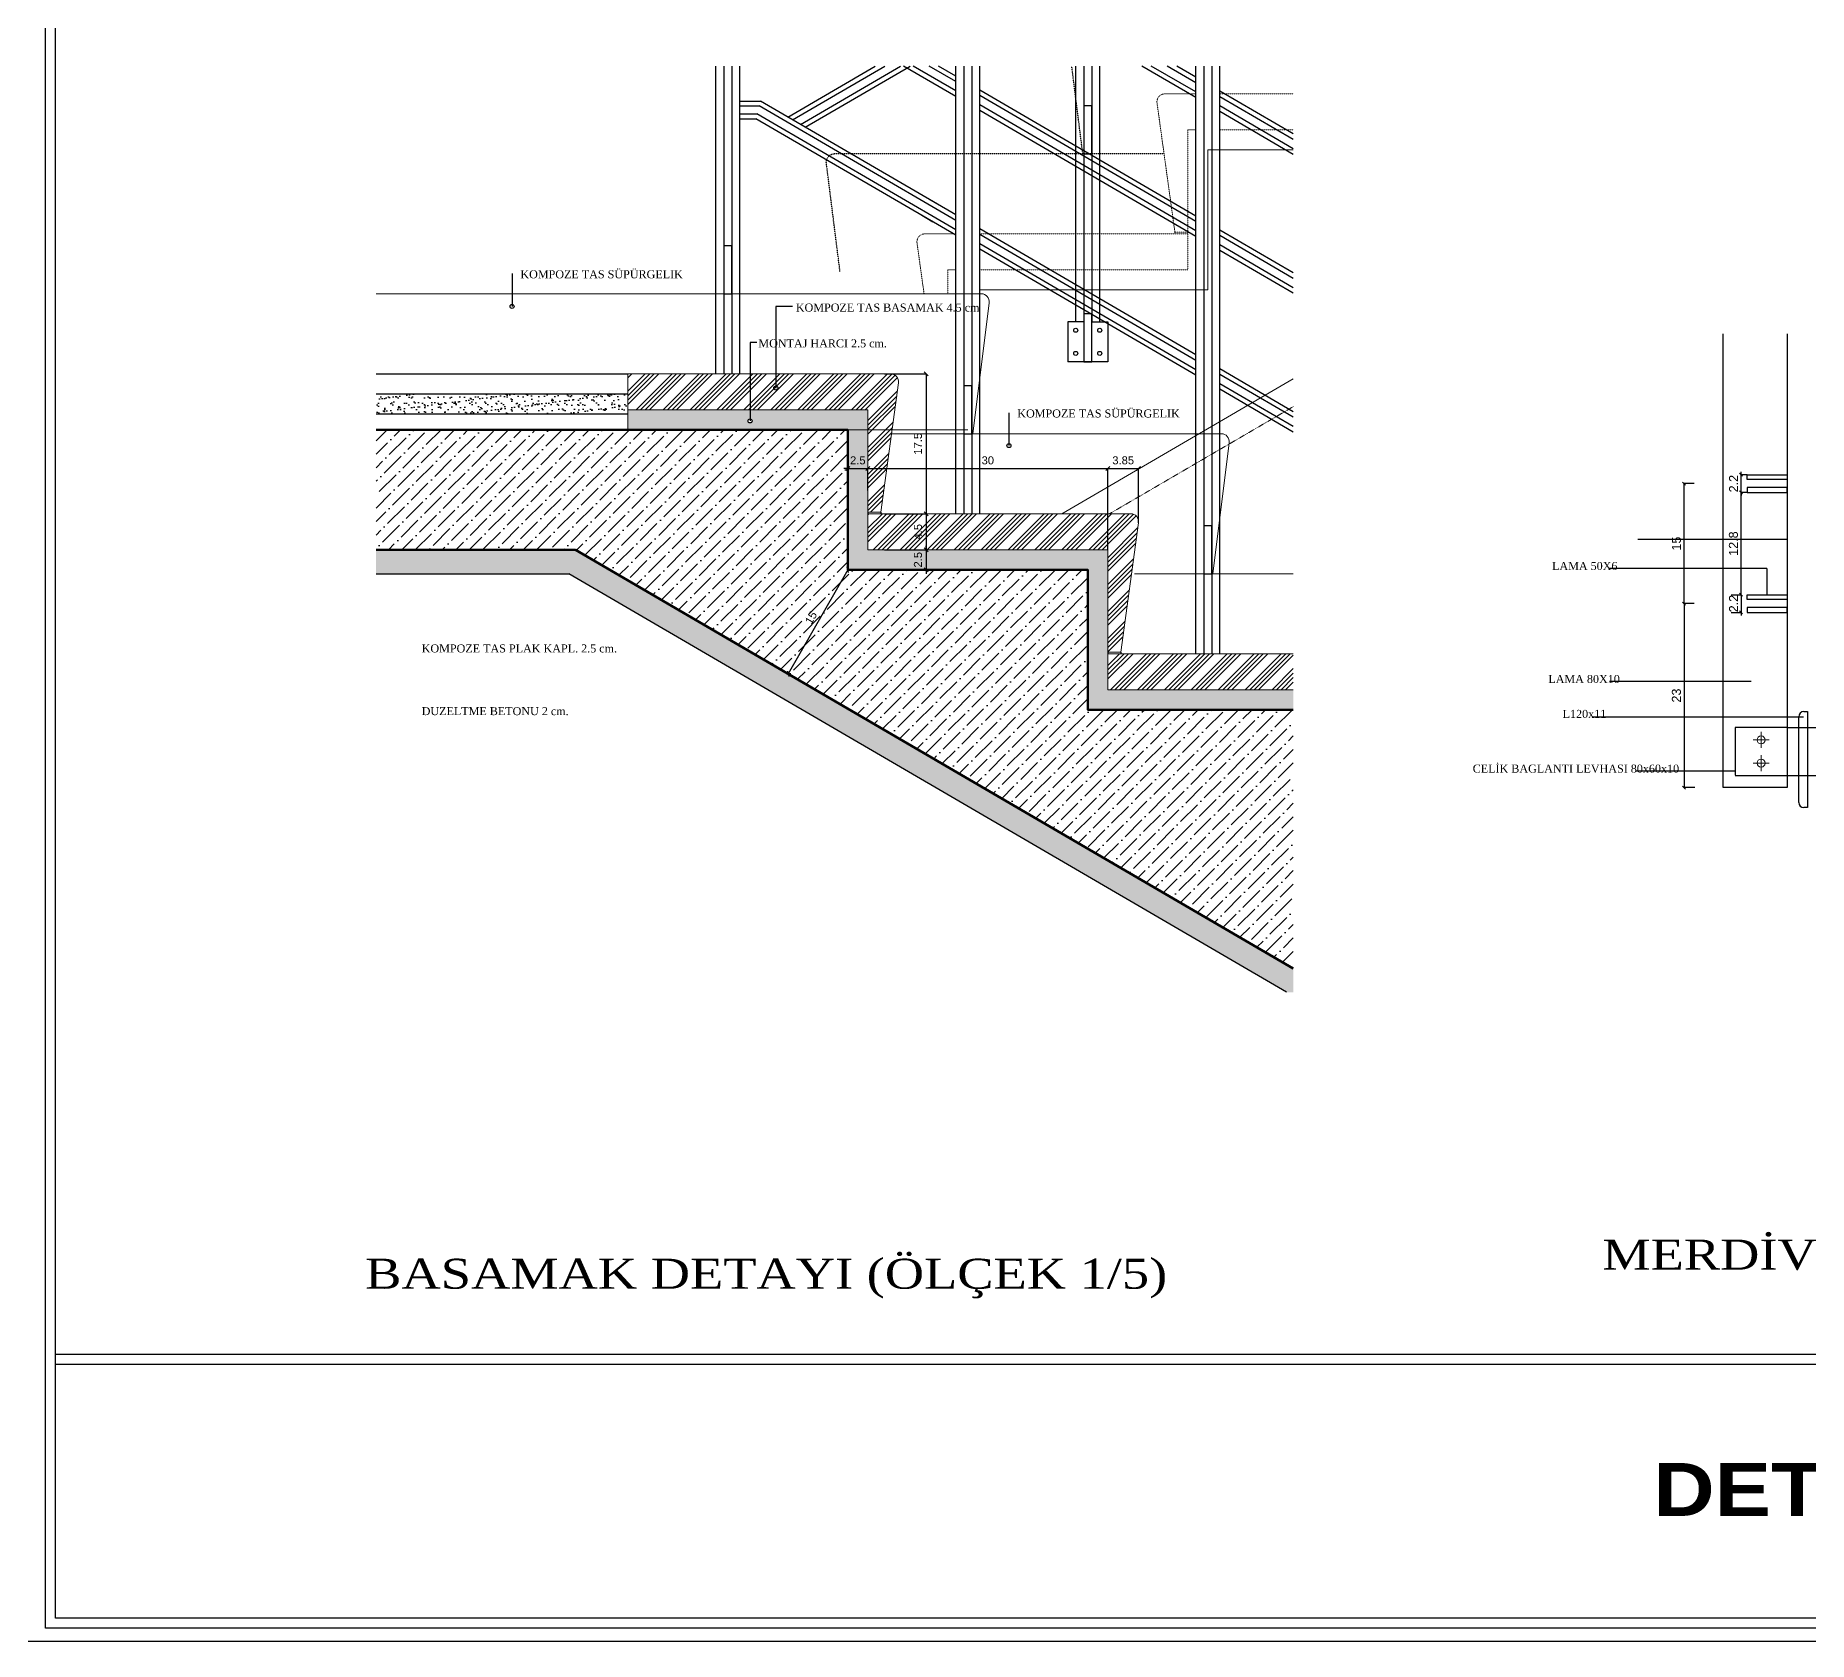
# Model space of a CAD drawing. Extents: x 386248 to 427517, y 4539405 to 4542296.
# Drawn here: x 414237 to 415123, y 4539405 to 4540209 of the extents above; entities that cross this region are included whole.
import ezdxf
from ezdxf.enums import TextEntityAlignment as Align

# ---------------------------------------------------------------- set-up
doc = ezdxf.new("R2010")
doc.units = 0
doc.linetypes.add('HIDDEN2', pattern=[0.1875, 0.125, -0.0625])
doc.linetypes.add('NOKTA', pattern=[0.08, 0, -0.08])
for name, color, linetype, lineweight in [('dim5', 153, 'Continuous', 18), ('duvaar', 133, 'Continuous', 50), ('METAL', 251, 'Continuous', 25), ('olculer', 21, 'Continuous', 20), ('tefrij', 183, 'Continuous', 15), ('YAZI', 7, 'Continuous', 25), ('YAZILAR', 1, 'Continuous', 30)]:
    doc.layers.add(name, color=color, linetype=linetype, lineweight=lineweight)
doc.layers.add('Tarama', color=7, linetype='Continuous')
doc.layers.add('YAZI2', color=5, linetype='Continuous')
doc.styles.add('BASLIK', font='')
doc.styles.add('PıNaR', font='')
doc.styles.add('RomanSTA', font='')
doc.styles.get("Standard").update_dxf_attribs({"font": 'arial.ttf'})
doc.styles.add('STYLE5', font='', dxfattribs={"width": 0.75, "height": 1.25})
doc.styles.get('BASLIK').set_extended_font_data('Times New Roman Tur')
doc.styles.get('PıNaR').set_extended_font_data('Times New Roman Tur')
doc.styles.get('RomanSTA').set_extended_font_data('Arial')
doc.styles.get('STYLE5').set_extended_font_data('Comic Sans MS')
doc.dimstyles.new('1-5', dxfattribs={"dimscale": 125, "dimtxt": 0.08, "dimasz": 0.0125, "dimexe": 0.01125, "dimexo": 0, "dimgap": 0.005, "dimtad": 1, "dimlfac": 10, "dimzin": 12, "dimdsep": 46, "dimtxsty": 'STYLE5', "dimblk": 'OBLIQUE', "dimcen": 0.025, "dimdle": 0.01125, "dimclrt": 256, "dimadec": 0, "dimazin": 0, "dimtfac": 1, "dimtix": 1, "dimtmove": 2, "dimatfit": 3, "dimldrblk": 'NONE', "dimfxl": 0.01125, "dimtolj": 1, "dimtzin": 1, "dimarcsym": 0})
pattern_1 = [(37.5, (499636.7333, 4593020.852), (-0.16000313, 4.89413237), [0, -3.8608, 0, -4.318, 0, -4.1275]), (7.5, (499636.7333, 4593020.852), (4.49523283, 7.168251), [0, -2.0828, 0, -3.4798, 0, -1.3335]), (327.5, (499633.609, 4593020.852), (7.9099237, 0.01437185), [0, -1.27, 0, -4.572, 0, -5.969]), (317.5, (499633.609, 4593020.852), (7.63556452, 2.22929323), [0, -0.635, 0, -2.9972, 0, -3.429])]
pattern_2 = [(45, (499636.733, 4593020.852), (-6.7351921, 6.7351921), []), (45, (499638.978, 4593020.852), (-6.7351921, 6.7351921), []), (45, (499641.223, 4593020.852), (-6.7351921, 6.7351921), []), (45, (499643.469, 4593020.852), (-6.7351921, 6.7351921), [])]

# ---------------------------------------------------------------- blocks, each defined once
blk = doc.blocks.new('_Oblique')
at = {"color": 0, "linetype": 'ByBlock', "lineweight": -2}
blk.add_line((-0.5, -0.5), (0.5, 0.5), dxfattribs=at)
blk = doc.blocks.new('*D3903')
at = {"layer": 'Defpoints', "color": 0}
for p in [(414773.09, 4539991.94), (414653.09, 4539980.85), (414773.09, 4539951.31)]:
    blk.add_point(p, dxfattribs=at)
at = {"layer": 'olculer', "color": 0, "lineweight": -2}
for p, q in [((414653.09, 4539980.85), (414653.09, 4539992.17)), ((414653.09, 4539991.94), (414773.09, 4539991.94)), ((414773.09, 4539951.31), (414773.09, 4539992.17))]:
    blk.add_line(p, q, dxfattribs=at)
at = {"layer": 'olculer', "color": 0, "linetype": 'ByBlock', "lineweight": -2, "xscale": 2, "yscale": 2, "zscale": 2, "rotation": 180}
blk.add_blockref('_Oblique', (414653.09, 4539991.94), dxfattribs=at)
at = {"layer": 'olculer', "color": 0, "linetype": 'ByBlock', "lineweight": -2, "xscale": 2, "yscale": 2, "zscale": 2}
blk.add_blockref('_Oblique', (414773.09, 4539991.94), dxfattribs=at)
at = {"layer": 'olculer', "insert": (414713.09, 4539995.99), "char_height": 4, "attachment_point": 5}
blk.add_mtext('\\A1;30', dxfattribs=at)
blk = doc.blocks.new('_None')
blk = doc.blocks.new('*D3904')
at = {"layer": 'Defpoints', "color": 0}
for p in [(414788.48, 4539991.94), (414788.48, 4539964.77), (414773.09, 4539951.31)]:
    blk.add_point(p, dxfattribs=at)
at = {"layer": 'olculer', "color": 0, "lineweight": -2}
for p, q in [((414773.09, 4539951.31), (414773.09, 4539992.17)), ((414773.09, 4539991.94), (414788.48, 4539991.94)), ((414788.48, 4539964.77), (414788.48, 4539992.17))]:
    blk.add_line(p, q, dxfattribs=at)
at = {"layer": 'olculer', "color": 0, "linetype": 'ByBlock', "lineweight": -2, "xscale": 2, "yscale": 2, "zscale": 2, "rotation": 180}
blk.add_blockref('_Oblique', (414773.09, 4539991.94), dxfattribs=at)
at = {"layer": 'olculer', "color": 0, "linetype": 'ByBlock', "lineweight": -2, "xscale": 2, "yscale": 2, "zscale": 2}
blk.add_blockref('_Oblique', (414788.48, 4539991.94), dxfattribs=at)
at = {"layer": 'olculer', "insert": (414780.78, 4539995.99), "char_height": 4, "attachment_point": 5}
blk.add_mtext('\\A1;3.85', dxfattribs=at)
blk = doc.blocks.new('*D3908')
at = {"layer": 'Defpoints', "color": 0}
for p in [(414661.44, 4540039.31), (414661.44, 4539969.31), (414682.21, 4539969.31)]:
    blk.add_point(p, dxfattribs=at)
at = {"layer": 'olculer', "color": 0, "lineweight": -2}
for p, q in [((414661.44, 4540039.31), (414682.43, 4540039.31)), ((414682.21, 4540039.31), (414682.21, 4539969.31)), ((414661.44, 4539969.31), (414682.43, 4539969.31))]:
    blk.add_line(p, q, dxfattribs=at)
at = {"layer": 'olculer', "color": 0, "linetype": 'ByBlock', "lineweight": -2, "xscale": 2, "yscale": 2, "zscale": 2}
for p, rotation in [((414682.21, 4540039.31), 89.99999999885655), ((414682.21, 4539969.31), 269.9999999988565)]:
    blk.add_blockref('_Oblique', p, dxfattribs=dict(at, rotation=rotation))
at = {"layer": 'olculer', "insert": (414678.17, 4540004.31), "char_height": 4, "attachment_point": 5, "rotation": 90}
blk.add_mtext('\\A1;17.5', dxfattribs=at)
blk = doc.blocks.new('*D3909')
at = {"layer": 'Defpoints', "color": 0}
for p in [(415066.25, 4539924.37), (415061.21, 4539832.37), (415066.68, 4539832.37)]:
    blk.add_point(p, dxfattribs=at)
at = {"layer": 'olculer', "color": 0, "lineweight": -2}
for p, q in [((415066.25, 4539924.37), (415061.04, 4539924.37)), ((415061.21, 4539924.37), (415061.21, 4539832.37)), ((415066.68, 4539832.37), (415061.04, 4539832.37))]:
    blk.add_line(p, q, dxfattribs=at)
at = {"layer": 'olculer', "color": 0, "linetype": 'ByBlock', "lineweight": -2, "xscale": 1.5, "yscale": 1.5, "zscale": 1.5}
for p, rotation in [((415061.21, 4539924.37), 89.99999999887623), ((415061.21, 4539832.37), 269.9999999988762)]:
    blk.add_blockref('_Oblique', p, dxfattribs=dict(at, rotation=rotation))
at = {"layer": 'olculer', "insert": (415057.41, 4539878.37), "char_height": 4.5, "attachment_point": 5, "rotation": 90}
blk.add_mtext('\\A1;23', dxfattribs=at)
blk = doc.blocks.new('*D3910')
at = {"layer": 'Defpoints', "color": 0}
for p in [(415089.72, 4539988.77), (415092.76, 4539988.77), (415092.76, 4539979.97)]:
    blk.add_point(p, dxfattribs=at)
at = {"layer": 'olculer', "color": 0, "lineweight": -2}
for p, q in [((415089.72, 4539988.77), (415089.72, 4539990.27)), ((415092.76, 4539988.77), (415089.55, 4539988.77)), ((415089.72, 4539979.97), (415089.72, 4539988.77)), ((415092.76, 4539979.97), (415089.55, 4539979.97)), ((415089.72, 4539979.97), (415089.72, 4539978.47))]:
    blk.add_line(p, q, dxfattribs=at)
at = {"layer": 'olculer', "color": 0, "linetype": 'ByBlock', "lineweight": -2, "xscale": 1.5, "yscale": 1.5, "zscale": 1.5}
for p, rotation in [((415089.72, 4539988.77), 269.999999998863), ((415089.72, 4539979.97), 89.99999999886306)]:
    blk.add_blockref('_Oblique', p, dxfattribs=dict(at, rotation=rotation))
at = {"layer": 'olculer', "insert": (415085.96, 4539984.37), "char_height": 4.5, "attachment_point": 5, "rotation": 90}
blk.add_mtext('\\A1;2.2', dxfattribs=at)
blk = doc.blocks.new('*D3911')
at = {"layer": 'Defpoints', "color": 0}
for p in [(415084.75, 4539928.77), (415084.75, 4539919.97), (415089.72, 4539919.97)]:
    blk.add_point(p, dxfattribs=at)
at = {"layer": 'olculer', "color": 0, "lineweight": -2}
for p, q in [((415084.75, 4539928.77), (415089.89, 4539928.77)), ((415089.72, 4539928.77), (415089.72, 4539930.27)), ((415089.72, 4539928.77), (415089.72, 4539919.97)), ((415084.75, 4539919.97), (415089.89, 4539919.97)), ((415089.72, 4539919.97), (415089.72, 4539918.47))]:
    blk.add_line(p, q, dxfattribs=at)
at = {"layer": 'olculer', "color": 0, "linetype": 'ByBlock', "lineweight": -2, "xscale": 1.5, "yscale": 1.5, "zscale": 1.5}
for p, rotation in [((415089.72, 4539928.77), 269.999999998863), ((415089.72, 4539919.97), 89.99999999886306)]:
    blk.add_blockref('_Oblique', p, dxfattribs=dict(at, rotation=rotation))
at = {"layer": 'olculer', "insert": (415085.96, 4539924.37), "char_height": 4.5, "attachment_point": 5, "rotation": 90}
blk.add_mtext('\\A1;2.2', dxfattribs=at)
blk = doc.blocks.new('*D3912')
at = {"layer": 'Defpoints', "color": 0}
for p in [(415089.72, 4539979.97), (415092.76, 4539979.97), (415084.75, 4539928.77)]:
    blk.add_point(p, dxfattribs=at)
at = {"layer": 'olculer', "color": 0, "lineweight": -2}
for p, q in [((415092.76, 4539979.97), (415089.55, 4539979.97)), ((415089.72, 4539928.77), (415089.72, 4539979.97)), ((415084.75, 4539928.77), (415089.89, 4539928.77))]:
    blk.add_line(p, q, dxfattribs=at)
at = {"layer": 'olculer', "color": 0, "linetype": 'ByBlock', "lineweight": -2, "xscale": 1.5, "yscale": 1.5, "zscale": 1.5}
for p, rotation in [((415089.72, 4539979.97), 89.99999999889266), ((415089.72, 4539928.77), 269.9999999988926)]:
    blk.add_blockref('_Oblique', p, dxfattribs=dict(at, rotation=rotation))
at = {"layer": 'olculer', "insert": (415085.92, 4539954.37), "char_height": 4.5, "attachment_point": 5, "rotation": 90}
blk.add_mtext('\\A1;12.8', dxfattribs=at)
blk = doc.blocks.new('*D3913')
at = {"layer": 'Defpoints', "color": 0}
for p in [(415061.21, 4539984.37), (415066.25, 4539984.37), (415066.25, 4539924.37)]:
    blk.add_point(p, dxfattribs=at)
at = {"layer": 'olculer', "color": 0, "lineweight": -2}
for p, q in [((415066.25, 4539984.37), (415061.04, 4539984.37)), ((415061.21, 4539924.37), (415061.21, 4539984.37)), ((415066.25, 4539924.37), (415061.04, 4539924.37))]:
    blk.add_line(p, q, dxfattribs=at)
at = {"layer": 'olculer', "color": 0, "linetype": 'ByBlock', "lineweight": -2, "xscale": 1.5, "yscale": 1.5, "zscale": 1.5}
for p, rotation in [((415061.21, 4539984.37), 89.99999999888831), ((415061.21, 4539924.37), 269.9999999988883)]:
    blk.add_blockref('_Oblique', p, dxfattribs=dict(at, rotation=rotation))
at = {"layer": 'olculer', "insert": (415057.41, 4539954.37), "char_height": 4.5, "attachment_point": 5, "rotation": 90}
blk.add_mtext('\\A1;15', dxfattribs=at)
blk = doc.blocks.new('*D3914')
at = {"layer": 'Defpoints', "color": 0}
for p in [(414643.09, 4539941.31), (414613.32, 4539889.21), (414613.32, 4539889.21)]:
    blk.add_point(p, dxfattribs=at)
at = {"layer": 'olculer', "color": 0, "lineweight": -2}
for p, q in [((414643.09, 4539941.31), (414613.32, 4539889.21)), ((414643.09, 4539941.31), (414643.29, 4539941.2)), ((414613.32, 4539889.21), (414613.52, 4539889.1))]:
    blk.add_line(p, q, dxfattribs=at)
at = {"layer": 'olculer', "color": 0, "linetype": 'ByBlock', "lineweight": -2, "xscale": 2, "yscale": 2, "zscale": 2}
for p, rotation in [((414643.09, 4539941.31), 60.25511870305088), ((414613.32, 4539889.21), 240.2551187030509)]:
    blk.add_blockref('_Oblique', p, dxfattribs=dict(at, rotation=rotation))
at = {"layer": 'olculer', "insert": (414624.7, 4539917.26), "char_height": 4, "attachment_point": 5, "rotation": 60.25512}
blk.add_mtext('\\A1;15', dxfattribs=at)
blk = doc.blocks.new('*D3915')
at = {"layer": 'Defpoints', "color": 0}
for p in [(414661.44, 4539951.31), (414661.44, 4539941.31), (414682.21, 4539941.31)]:
    blk.add_point(p, dxfattribs=at)
at = {"layer": 'olculer', "color": 0, "lineweight": -2}
for p, q in [((414661.44, 4539951.31), (414682.43, 4539951.31)), ((414682.21, 4539951.31), (414682.21, 4539953.31)), ((414682.21, 4539951.31), (414682.21, 4539941.31)), ((414661.44, 4539941.31), (414682.43, 4539941.31)), ((414682.21, 4539941.31), (414682.21, 4539939.31))]:
    blk.add_line(p, q, dxfattribs=at)
at = {"layer": 'olculer', "color": 0, "linetype": 'ByBlock', "lineweight": -2, "xscale": 2, "yscale": 2, "zscale": 2}
for p, rotation in [((414682.21, 4539951.31), 269.9999999989995), ((414682.21, 4539941.31), 89.99999999899948)]:
    blk.add_blockref('_Oblique', p, dxfattribs=dict(at, rotation=rotation))
at = {"layer": 'olculer', "insert": (414678.17, 4539946.31), "char_height": 4, "attachment_point": 5, "rotation": 90}
blk.add_mtext('\\A1;2.5', dxfattribs=at)
blk = doc.blocks.new('*D3916')
at = {"layer": 'Defpoints', "color": 0}
for p in [(414661.44, 4539969.31), (414661.44, 4539951.31), (414682.21, 4539951.31)]:
    blk.add_point(p, dxfattribs=at)
at = {"layer": 'olculer', "color": 0, "lineweight": -2}
for p, q in [((414661.44, 4539969.31), (414682.43, 4539969.31)), ((414682.21, 4539969.31), (414682.21, 4539951.31)), ((414661.44, 4539951.31), (414682.43, 4539951.31))]:
    blk.add_line(p, q, dxfattribs=at)
at = {"layer": 'olculer', "color": 0, "linetype": 'ByBlock', "lineweight": -2, "xscale": 2, "yscale": 2, "zscale": 2}
for p, rotation in [((414682.21, 4539969.31), 89.99999999888831), ((414682.21, 4539951.31), 269.9999999988883)]:
    blk.add_blockref('_Oblique', p, dxfattribs=dict(at, rotation=rotation))
at = {"layer": 'olculer', "insert": (414678.18, 4539960.31), "char_height": 4, "attachment_point": 5, "rotation": 90}
blk.add_mtext('\\A1;4.5', dxfattribs=at)
blk = doc.blocks.new('*D3917')
at = {"layer": 'Defpoints', "color": 0}
for p in [(414653.09, 4539991.94), (414643.09, 4539980.85), (414653.09, 4539980.85)]:
    blk.add_point(p, dxfattribs=at)
at = {"layer": 'olculer', "color": 0, "lineweight": -2}
for p, q in [((414643.09, 4539991.94), (414641.09, 4539991.94)), ((414643.09, 4539980.85), (414643.09, 4539992.17)), ((414643.09, 4539991.94), (414653.09, 4539991.94)), ((414653.09, 4539980.85), (414653.09, 4539992.17)), ((414653.09, 4539991.94), (414655.09, 4539991.94))]:
    blk.add_line(p, q, dxfattribs=at)
at = {"layer": 'olculer', "color": 0, "linetype": 'ByBlock', "lineweight": -2, "xscale": 2, "yscale": 2, "zscale": 2}
blk.add_blockref('_Oblique', (414643.09, 4539991.94), dxfattribs=at)
at = {"layer": 'olculer', "color": 0, "linetype": 'ByBlock', "lineweight": -2, "xscale": 2, "yscale": 2, "zscale": 2, "rotation": 180}
blk.add_blockref('_Oblique', (414653.09, 4539991.94), dxfattribs=at)
at = {"layer": 'olculer', "insert": (414648.09, 4539995.98), "char_height": 4, "attachment_point": 5}
blk.add_mtext('\\A1;2.5', dxfattribs=at)

msp = doc.modelspace()

# ---------------------------------------------------------------- hatches: boundary and pattern name
at = {"layer": 'Tarama'}
h = msp.add_hatch(dxfattribs=at)
h.set_pattern_fill('ANSI34', color=256, scale=0.5, style=0)
h.set_pattern_definition(pattern_2)
edge = h.paths.add_edge_path()
edge.add_line((414653.091, 4539969.307), (414653.091, 4539951.307))
edge.add_line((414653.091, 4539951.307), (414773.091, 4539951.307))
edge.add_line((414773.091, 4539951.307), (414773.091, 4539900.107))
edge.add_line((414773.091, 4539900.107), (414779.549, 4539900.107))
edge.add_line((414779.549, 4539900.107), (414788.478, 4539964.771))
edge.add_ellipse((414784.514, 4539965.307), major_axis=(2.828, 2.828), ratio=1, start_angle=307.303948, end_angle=405)
edge.add_line((414784.514, 4539969.307), (414653.091, 4539969.307))
h.paths.add_polyline_path([(414865.805, 4539881.307), (414865.805, 4539899.307), (414773.091, 4539899.307), (414773.091, 4539881.307)])
h.paths.add_polyline_path([(414531.639, 4540042.887), (414572.04, 4540042.887), (414572.04, 4540085.776), (414531.639, 4540085.776)], flags=9)
h = msp.add_hatch(dxfattribs=at)
h.set_pattern_fill('ANSI34', color=256, scale=0.5, style=0)
h.set_pattern_definition(pattern_2)
edge = h.paths.add_edge_path()
edge.add_line((414653.091, 4540011.307), (414665.238, 4540011.307))
edge.add_line((414665.238, 4540011.307), (414668.478, 4540034.771))
edge.add_ellipse((414664.514, 4540035.307), major_axis=(2.828, 2.828), ratio=1, start_angle=307.303948, end_angle=405)
edge.add_line((414664.514, 4540039.307), (414533.091, 4540039.307))
edge.add_line((414533.091, 4540039.307), (414533.091, 4540021.307))
edge.add_line((414533.091, 4540021.307), (414653.091, 4540021.307))
edge.add_line((414653.091, 4540021.307), (414653.091, 4540011.307))
h = msp.add_hatch(dxfattribs=at)
h.set_pattern_fill('AR-SAND', color=60, scale=0.1, style=0)
h.set_pattern_definition(pattern_1)
h.paths.add_polyline_path([(414425.534, 4540029.307), (414425.534, 4540019.307), (414533.091, 4540019.307), (414533.091, 4540021.307), (414533.091, 4540029.307)])
h.paths.add_polyline_path([(414425.534, 4540019.307), (414425.534, 4540029.307), (414407.272, 4540029.307), (414407.272, 4540019.307)])
h = msp.add_hatch(dxfattribs=at)
h.set_pattern_fill('AR-SAND', color=60, scale=0.1, style=0)
h.set_pattern_definition(pattern_1)
h.paths.add_polyline_path([(414763.091, 4539941.307), (414763.091, 4539871.307), (414865.805, 4539871.307), (414865.805, 4539881.307), (414773.091, 4539881.307), (414773.091, 4539951.307), (414653.091, 4539951.307), (414653.091, 4540011.307), (414643.091, 4540011.307), (414643.091, 4539941.307)])
edge = h.paths.add_edge_path()
edge.add_line((414594.206, 4540021.307), (414594.206, 4540016.715))
edge.add_ellipse((414594.206, 4540015.715), major_axis=(0.707, 0.707), ratio=1, start_angle=315, end_angle=405, ccw=False)
edge.add_ellipse((414594.206, 4540015.715), major_axis=(0.707, 0.707), ratio=1, start_angle=405, end_angle=675, ccw=False)
edge.add_line((414594.206, 4540016.715), (414594.206, 4540021.307))
edge.add_line((414594.206, 4540021.307), (414533.091, 4540021.307))
edge.add_line((414533.091, 4540021.307), (414533.091, 4540011.307))
edge.add_line((414533.091, 4540011.307), (414643.091, 4540011.307))
edge.add_line((414643.091, 4540011.307), (414653.091, 4540011.307))
edge.add_line((414653.091, 4540011.307), (414653.091, 4540021.307))
edge.add_line((414653.091, 4540021.307), (414594.206, 4540021.307))
h = msp.add_hatch(dxfattribs=at)
h.set_pattern_fill('ANSI36', color=256, scale=1.5, style=0)
h.set_pattern_definition([(45, (499636.7333, 4593020.852), (2.52569703, 9.26088912), [11.90625, -2.38125, 0, -2.38125])])
h.paths.add_polyline_path([(414407.272, 4540011.307), (414407.272, 4539951.307), (414506.87, 4539951.307), (414865.805, 4539741.928), (414865.805, 4539871.307), (414763.091, 4539871.307), (414763.091, 4539941.307), (414643.091, 4539941.307), (414643.091, 4540011.307), (414583.091, 4540011.307)])
h = msp.add_hatch(dxfattribs=at)
h.set_pattern_fill('ANSI34', color=256, scale=0.5, style=0)
h.set_pattern_definition(pattern_2)
h.paths.add_polyline_path([(414665.238, 4540011.307), (414653.091, 4540011.307), (414653.091, 4539970.107), (414659.549, 4539970.107)])
h = msp.add_hatch(dxfattribs=at)
h.set_pattern_fill('AR-SAND', color=256, scale=0.1, style=0)
h.set_pattern_definition(pattern_1)
h.paths.add_polyline_path([(414862.482, 4539729.974), (414865.805, 4539729.974), (414865.805, 4539741.928), (414506.87, 4539951.307), (414407.272, 4539951.307), (414407.272, 4539939.307), (414503.626, 4539939.307)])

# ---------------------------------------------------------------- linework, layer by layer
for p, q in [((414407.272, 4540039.307, 50), (414533.091, 4540039.307, 50)), ((414407.272, 4540029.307, 50), (414533.091, 4540029.307, 50)), ((414407.272, 4540019.307, 50), (414533.091, 4540019.307, 50)), ((415102.535, 4539941.965, -2253.829), (415023.976, 4539941.965, -2253.829)), ((415102.535, 4539941.965, -2253.829), (415102.535, 4539928.768, -2253.829)), ((415094.714, 4539885.435, -2253.829), (415023.976, 4539885.435, -2253.829)), ((415120.943, 4539867.62, -2253.829), (415015.425, 4539867.62, -2253.829)), ((415118.556, 4539824.968, -25352.261), (415118.556, 4539867.768, -2253.829)), ((415121.156, 4539870.368, -2253.829), (415122.956, 4539870.368, -2253.829)), ((415122.956, 4539870.368, -2253.829), (415122.956, 4539822.368, -25352.261)), ((415086.756, 4539840.612, -2253.829), (415037.266, 4539840.612, -2253.829)), ((415122.956, 4539822.368, -25352.261), (415121.156, 4539822.368, -25352.261))]:
    msp.add_line(p, q)
for centre, start, end in [((415121.156, 4539867.768, -2253.829), 90, 180), ((415121.156, 4539824.968, -25352.261), 180, 270)]:
    msp.add_arc(centre, 2.6, start, end)
at = {"layer": 'dim5'}
for p, q in [((414865.805, 4540036.761, 50), (414750.169, 4539969.307, 50)), ((414583.091, 4540011.307, 50), (414703.091, 4540011.307, 50))]:
    msp.add_line(p, q, dxfattribs=at)
at = {"layer": 'dim5', "elevation": 50}
msp.add_lwpolyline([(414865.805, 4540151.307), (414823.091, 4540151.307), (414823.091, 4540081.307), (414709.05, 4540081.307)], dxfattribs=at)
at = {"layer": 'duvaar'}
for p in [(414407.272, 4539951.307, 50), (414865.805, 4539741.928, 50)]:
    msp.add_line(p, (414506.87, 4539951.307, 50), dxfattribs=at)
at = {"layer": 'duvaar', "elevation": 50}
msp.add_lwpolyline([(414865.805, 4539871.307), (414763.091, 4539871.307), (414763.091, 4539941.307), (414643.091, 4539941.307), (414643.091, 4540011.307), (414407.272, 4540011.307)], dxfattribs=at)
at = {"layer": 'METAL'}
for p, q in [((414613.091, 4540167.731, 50), (414656.801, 4540193.228, 50)), ((414615.473, 4540166.342, 50), (414661.564, 4540193.228, 50)), ((414619.442, 4540164.027, 50), (414669.502, 4540193.228, 50)), ((414621.824, 4540162.637, 50), (414674.265, 4540193.228, 50)), ((414753.05, 4540065.307, 97904.582), (414753.05, 4540045.307, -87231.134)), ((414761.05, 4540065.307, -7533.648), (414753.05, 4540065.307, -51769.389)), ((414765.05, 4540065.307, -7533.648), (414773.05, 4540065.307, -51769.389)), ((414773.05, 4540065.307, 97904.582), (414773.05, 4540045.307, -87231.134)), ((414773.05, 4540045.307, 51447.34), (414753.05, 4540045.307, -51769.389)), ((415112.756, 4539862.368, -2253.829), (415135.426, 4539862.368, -2253.829)), ((415112.756, 4539838.368, -2253.829), (415135.426, 4539838.368, -2253.829))]:
    msp.add_line(p, q, dxfattribs=at)
at = {"layer": 'METAL', "color": 9, "elevation": 46678.222}
for points in [[(414577.05, 4540039.307), (414577.05, 4540193.228)], [(414581.05, 4540193.228), (414581.05, 4540039.307)], [(414585.05, 4540193.228), (414585.05, 4540039.307)], [(414589.05, 4540039.307), (414589.05, 4540193.228)], [(414697.05, 4539969.307), (414697.05, 4540193.228)], [(414701.05, 4540193.228), (414701.05, 4539969.307)], [(414705.05, 4540193.228), (414705.05, 4539969.307)], [(414709.05, 4539969.307), (414709.05, 4540193.228)], [(414817.05, 4539899.307), (414817.05, 4540193.228)], [(414821.05, 4540193.228), (414821.05, 4539899.307)], [(414825.05, 4540193.228), (414825.05, 4539899.307)], [(414829.05, 4539899.307), (414829.05, 4540193.228)]]:
    msp.add_lwpolyline(points, dxfattribs=at)
at = {"layer": 'METAL'}
for points, elevation in [([(414757.05, 4540065.307), (414757.05, 4540193.228)], 46678.243), ([(414761.05, 4540193.228), (414761.05, 4540065.307)], 46678.243), ([(414765.05, 4540193.228), (414765.05, 4540065.307)], 46678.243), ([(414769.05, 4540065.307), (414769.05, 4540193.228)], 46678.243), ([(415112.756, 4540059.293), (415112.756, 4539832.368), (415080.756, 4539832.368), (415080.756, 4540059.293)], -2253.829)]:
    msp.add_lwpolyline(points, dxfattribs=dict(at, elevation=elevation))
for points, elevation in [([(414765.05, 4540173.307), (414761.05, 4540173.307), (414761.05, 4540149.307), (414765.05, 4540149.307)], 46678.243), ([(414585.05, 4540103.307), (414581.05, 4540103.307), (414581.05, 4540079.307), (414585.05, 4540079.307)], 46678.222), ([(414765.05, 4540069.307), (414761.05, 4540069.307), (414761.05, 4540045.307), (414765.05, 4540045.307)], -161.024), ([(414705.05, 4540033.307), (414701.05, 4540033.307), (414701.05, 4540009.307), (414705.05, 4540009.307)], 46678.222), ([(415112.756, 4539988.768), (415112.756, 4539986.368), (415092.756, 4539986.368), (415092.756, 4539988.768)], -2253.829), ([(415112.756, 4539979.968), (415112.756, 4539982.368), (415092.756, 4539982.368), (415092.756, 4539979.968)], -2253.829), ([(414825.05, 4539963.307), (414821.05, 4539963.307), (414821.05, 4539939.307), (414825.05, 4539939.307)], 46678.222), ([(415112.756, 4539928.768), (415112.756, 4539926.368), (415092.756, 4539926.368), (415092.756, 4539928.768)], -2253.829), ([(415112.756, 4539919.968), (415112.756, 4539922.368), (415092.756, 4539922.368), (415092.756, 4539919.968)], -2253.829)]:
    msp.add_lwpolyline(points, close=True, dxfattribs=dict(at, elevation=elevation))
at = {"layer": 'METAL', "linetype": 'HIDDEN2', "ltscale": 2, "elevation": -2253.829}
msp.add_lwpolyline([(415112.756, 4539862.368), (415086.756, 4539862.368), (415086.756, 4539838.368), (415112.756, 4539838.368)], dxfattribs=at)
at = {"layer": 'METAL'}
for centre in [(414757.05, 4540061.081, -29651.518), (414769.05, 4540061.081, 29329.47), (414757.05, 4540049.532, -29651.518), (414769.05, 4540049.532, 29329.47)]:
    msp.add_circle(centre, 1, dxfattribs=at)
at = {"layer": 'olculer'}
for p, q in [((414683.617, 4540126.591, 50), (414689.891, 4540122.931, 50)), ((414678.753, 4540119.241, 50), (414685.68, 4540115.2, 50)), ((414817.05, 4540064.392, 46678.222), (414817.05, 4540053.26, 46678.222)), ((414829.05, 4540065.89, 46678.222), (414829.05, 4540046.196, 46678.222)), ((414533.091, 4540021.307, 50), (414533.091, 4540011.307, 50))]:
    msp.add_line(p, q, dxfattribs=at)
at = {"layer": 'Tarama', "ltscale": 0.3}
for p, q in [((414697.05, 4540178.03, 50), (414670.995, 4540193.228, 50)), ((414697.05, 4540180.808, 50), (414675.758, 4540193.228, 50)), ((414697.05, 4540185.439, 50), (414683.697, 4540193.228, 50)), ((414697.05, 4540188.217, 50), (414688.46, 4540193.228, 50)), ((414817.05, 4540177.492, 50), (414790.073, 4540193.228, 50)), ((414817.05, 4540180.27, 50), (414794.836, 4540193.228, 50)), ((414817.05, 4540184.901, 50), (414802.775, 4540193.228, 50)), ((414817.05, 4540187.68, 50), (414807.538, 4540193.228, 50)), ((414817.05, 4540118.217, 50), (414709.05, 4540181.217, 50)), ((414817.05, 4540115.439, 50), (414709.05, 4540178.439, 50)), ((414865.805, 4540159.239, 50), (414829.05, 4540180.68, 50)), ((414865.805, 4540156.461, 50), (414829.05, 4540177.901, 50)), ((414589.05, 4540175.707, 7209.985), (414599.419, 4540175.707, 7209.985)), ((414589.05, 4540173.307, 7209.985), (414598.77, 4540173.307, 7209.985)), ((414589.05, 4540169.307, 7209.985), (414597.689, 4540169.307, 7209.985)), ((414697.05, 4540111.346, 50), (414597.689, 4540169.307, 50)), ((414697.05, 4540115.977, 50), (414598.77, 4540173.307, 50)), ((414697.05, 4540118.755, 50), (414599.419, 4540175.707, 50)), ((414817.05, 4540110.808, 50), (414709.05, 4540173.808, 50)), ((414817.05, 4540108.03, 50), (414709.05, 4540171.03, 50)), ((414865.805, 4540151.83, 50), (414829.05, 4540173.27, 50)), ((414865.805, 4540149.051, 50), (414829.05, 4540170.492, 50)), ((414589.05, 4540166.907, 7209.985), (414597.04, 4540166.907, 7209.985)), ((414697.05, 4540108.567, 50), (414597.04, 4540166.907, 50)), ((414817.05, 4540048.755, 50), (414709.05, 4540111.755, 50)), ((414817.05, 4540045.977, 50), (414709.05, 4540108.977, 50)), ((414865.805, 4540089.777, 50), (414829.05, 4540111.217, 50)), ((414865.805, 4540086.998, 50), (414829.05, 4540108.439, 50)), ((414817.05, 4540041.346, 50), (414709.05, 4540104.346, 50)), ((414817.05, 4540038.567, 50), (414709.05, 4540101.567, 50)), ((414865.805, 4540082.368, 50), (414829.05, 4540103.808, 50)), ((414865.805, 4540079.589, 50), (414829.05, 4540101.03, 50)), ((414865.805, 4540020.315, 50), (414829.05, 4540041.755, 50)), ((414865.805, 4540017.536, 50), (414829.05, 4540038.977, 50)), ((414865.805, 4540012.905, 50), (414829.05, 4540034.346, 50)), ((414865.805, 4540010.127, 50), (414829.05, 4540031.567, 50))]:
    msp.add_line(p, q, dxfattribs=at)
at = {"layer": 'Tarama', "linetype": 'NOKTA'}
for p, q in [((414760.587, 4540149.307, 50), (414755.073, 4540193.228, 50)), ((414801.22, 4540149.307, 50), (414636.333, 4540149.307, 50)), ((414639.185, 4540090.474, 50), (414632.364, 4540144.809, 50))]:
    msp.add_line(p, q, dxfattribs=at)
at = {"layer": 'Tarama'}
for p, q in [((414653.091, 4539970.107, 50), (414653.091, 4539969.307, 50)), ((414659.549, 4539970.107, 50), (414659.549, 4539969.307, 50)), ((415112.756, 4539956.368, -2253.829), (415038.07, 4539956.368, -2253.829)), ((414407.272, 4539939.307, 50), (414503.626, 4539939.307, 50)), ((414862.482, 4539729.974, 50), (414503.626, 4539939.307, 50)), ((414773.091, 4539900.107, 50), (414773.091, 4539899.307, 50)), ((414779.549, 4539900.107, 50), (414779.549, 4539899.307, 50))]:
    msp.add_line(p, q, dxfattribs=at)
at = {"layer": 'Tarama', "linetype": 'NOKTA', "extrusion": (0, 0, -1)}
msp.add_ellipse((414636.333, 4540145.307, 50), major_axis=(2.828, 2.828), ratio=1, start_param=3.802115, end_param=5.4977871, dxfattribs=at)
at = {"layer": 'tefrij', "linetype": 'NOKTA'}
for p, q in [((414817.05, 4540179.307, 50), (414801.668, 4540179.307, 50)), ((414865.805, 4540179.307, 50), (414829.05, 4540179.307, 50)), ((414806.633, 4540110.107, 50), (414797.704, 4540174.771, 50)), ((414813.091, 4540161.307, 50), (414813.091, 4540091.307, 50)), ((414817.05, 4540161.307, 50), (414813.091, 4540161.307, 50)), ((414865.805, 4540161.307, 50), (414829.05, 4540161.307, 50)), ((414697.05, 4540109.307, 50), (414681.668, 4540109.307, 50)), ((414813.091, 4540109.307, 50), (414709.05, 4540109.307, 50)), ((414813.091, 4540110.107, 50), (414806.633, 4540110.107, 50)), ((414806.633, 4540110.107, 50), (414806.633, 4540109.307, 50)), ((414813.091, 4540110.107, 50), (414813.091, 4540109.307, 50)), ((414681.22, 4540079.307, 50), (414677.704, 4540104.771, 50)), ((414697.05, 4540091.307, 50), (414693.091, 4540091.307, 50)), ((414693.091, 4540091.307, 50), (414693.091, 4540079.307, 50)), ((414813.091, 4540091.307, 50), (414709.05, 4540091.307, 50)), ((414865.805, 4540022.869, 50), (414773.985, 4539969.307, 50))]:
    msp.add_line(p, q, dxfattribs=at)
at = {"layer": 'tefrij'}
for p, q in [((414407.272, 4540079.307, 50), (414709.849, 4540079.307, 50)), ((414705.596, 4540009.307, 50), (414713.818, 4540074.809, 50)), ((414533.091, 4540021.307, 50), (414533.091, 4540039.307, 50)), ((414533.091, 4540039.307, 50), (414664.514, 4540039.307, 50)), ((414659.549, 4539970.107, 50), (414668.478, 4540034.771, 50)), ((414533.091, 4540021.307, 50), (414653.091, 4540021.307, 50)), ((414653.091, 4540021.307, 50), (414653.091, 4539951.307, 50)), ((414664.962, 4540009.307, 50), (414829.849, 4540009.307, 50)), ((414825.596, 4539939.307, 50), (414833.818, 4540004.809, 50)), ((414653.091, 4539970.107, 50), (414659.549, 4539970.107, 50)), ((414653.091, 4539969.307, 50), (414784.514, 4539969.307, 50)), ((414779.549, 4539900.107, 50), (414788.478, 4539964.771, 50)), ((414653.091, 4539951.307, 50), (414773.091, 4539951.307, 50)), ((414773.091, 4539951.307, 50), (414773.091, 4539881.307, 50)), ((414786.504, 4539939.307, 50), (414865.805, 4539939.307, 50)), ((414773.091, 4539900.107, 50), (414779.549, 4539900.107, 50)), ((414773.091, 4539899.307, 50), (414865.805, 4539899.307, 50)), ((414773.091, 4539881.307, 50), (414865.805, 4539881.307, 50)), ((415099.756, 4539852.155, -2253.829), (415099.756, 4539860.155, -2253.829)), ((415103.756, 4539856.155, -2253.829), (415095.756, 4539856.155, -2253.829)), ((415099.756, 4539848.581, -2253.829), (415099.756, 4539840.581, -2253.829)), ((415103.756, 4539844.581, -2253.829), (415095.756, 4539844.581, -2253.829))]:
    msp.add_line(p, q, dxfattribs=at)
for centre in [(415099.756, 4539856.155, -2253.829), (415099.756, 4539844.581, -2253.829)]:
    msp.add_circle(centre, 2, dxfattribs=at)
at = {"layer": 'tefrij', "linetype": 'NOKTA', "extrusion": (0, 0, -1)}
for centre in [(414801.668, 4540175.307, 50), (414681.668, 4540105.307, 50)]:
    msp.add_ellipse(centre, major_axis=(-2.828, 2.828), ratio=1, start_param=5.3634657, end_param=7.0685835, dxfattribs=at)
at = {"layer": 'tefrij'}
for centre, major_axis, start_param, end_param in [((414709.849, 4540075.307, 50), (-2.828, 2.828), 3.802115, 5.4977871), ((414664.514, 4540035.307, 50), (2.828, 2.828), 5.3634657, 7.0685835), ((414829.849, 4540005.307, 50), (-2.828, 2.828), 3.802115, 5.4977871), ((414784.514, 4539965.307, 50), (2.828, 2.828), 5.3634657, 7.0685835)]:
    msp.add_ellipse(centre, major_axis=major_axis, ratio=1, start_param=start_param, end_param=end_param, dxfattribs=at)
at = {"layer": 'YAZI'}
for p, q in [((414475.206, 4540089.443, 46678.222), (414475.206, 4540072.998, 46678.222)), ((414615.521, 4540072.976, 46678.222), (414607.108, 4540072.976, 46678.222)), ((414607.108, 4540072.976, 46678.222), (414607.108, 4540032.169, 46678.222)), ((414594.206, 4540054.899, 46678.222), (414594.206, 4540015.715, 46678.222)), ((414597.621, 4540054.899, 46678.222), (414594.206, 4540054.899, 46678.222)), ((414723.656, 4540019.832, 46678.222), (414723.656, 4540003.386, 46678.222))]:
    msp.add_line(p, q, dxfattribs=at)
for centre in [(414475.206, 4540072.998, 46678.222), (414607.108, 4540032.169, 46678.222), (414723.656, 4540003.386, 46678.222)]:
    msp.add_ellipse(centre, major_axis=(0.707, 0.707), ratio=1, start_param=5.497787143781462, end_param=11.78097245096105, dxfattribs=at)
at = {"layer": 'YAZI', "color": 4}
msp.add_ellipse((414594.206, 4540015.715, 46678.222), major_axis=(0.707, 0.707), ratio=1, start_param=5.497787143781462, end_param=11.78097245096105, dxfattribs=at)
at = {"layer": 'YAZILAR', "color": 133, "ltscale": 5}
for p, q in [((414246.928, 4539548.917), (416066.074, 4539548.917)), ((414246.928, 4539543.917), (416066.074, 4539543.917))]:
    msp.add_line(p, q, dxfattribs=at)
for points in [[(414231.928, 4542295.7), (416081.074, 4542295.7), (416081.074, 4539405.231), (414231.928, 4539405.231)], [(414241.928, 4542285.7), (416071.074, 4542285.7), (416071.074, 4539411.988), (414241.928, 4539411.988)], [(414246.928, 4542280.7), (416066.074, 4542280.7), (416066.074, 4539416.988), (414246.928, 4539416.988)]]:
    msp.add_lwpolyline(points, close=True, dxfattribs=at)

# ---------------------------------------------------------------- texts
at = {"layer": 'YAZI', "style": 'PıNaR'}
for s, p in [('KOMPOZE TAS SÜPÜRGELIK ', (414479.388, 4540087.073, 46678.222)), ('KOMPOZE TAS BASAMAK 4.5 cm', (414617.114, 4540070.438, 46678.222)), ('MONTAJ HARCI 2.5 cm.', (414598.388, 4540052.529, 46678.222)), ('KOMPOZE TAS SÜPÜRGELIK ', (414727.838, 4540017.462, 46678.222)), ('LAMA 50X6', (414995.205, 4539941.187, -2253.829)), ('KOMPOZE TAS PLAK KAPL. 2.5 cm.', (414430.035, 4539899.948, 50)), ('LAMA 80X10', (414993.361, 4539884.657, -2253.829)), ('DUZELTME BETONU 2 cm.', (414430.035, 4539868.573, 50)), ('L120x11', (415000.501, 4539867.211, -2253.829)), ('CELİK BAGLANTI LEVHASI 80x60x10', (414955.546, 4539839.834, -2253.829))]:
    msp.add_text(s, height=4, dxfattribs=at).set_placement(p)
at = {"layer": 'YAZI2', "style": 'BASLIK', "width": 1.2}
for s, p in [('MERDİVEN EN KESİT (ÖLÇEK 1/5)', (415234.023, 4539591.256, 50)), ('BASAMAK DETAYI (ÖLÇEK 1/5)', (414602.303, 4539581.706, 17535.583))]:
    msp.add_text(s, height=15, dxfattribs=at).set_placement(p, align=Align.CENTER)
at = {"layer": 'YAZILAR', "color": 0, "insert": (415045.938, 4539494.547), "char_height": 26.47628, "width": 5285.39144, "attachment_point": 1, "style": 'RomanSTA'}
msp.add_mtext('{\\fArial Black|b0|i0|c162|p34;DETAYLAR}', dxfattribs=at)

# ---------------------------------------------------------------- dimensions: what is measured, and where the dimension line sits
at = {"layer": 'olculer'}
for base, p1, p2, override, picture, middle in [((414682.209, 4539969.307, 50), (414661.444, 4540039.307, 50), (414661.444, 4539969.307, 50), {"dimscale": 20, "dimtxt": 0.2, "dimasz": 0.1, "dimgap": 0.1, "dimlfac": 0.25, "dimtxsty": 'Standard', "dimcen": 0.2, "dimdle": 0}, '*D3908', (414678.167, 4540004.307, 50)), ((415089.722, 4539988.768, -2253.829), (415092.756, 4539979.968, -2253.829), (415092.756, 4539988.768, -2253.829), {"dimscale": 15, "dimtxt": 0.3, "dimasz": 0.1, "dimgap": 0.1, "dimlfac": 0.25, "dimtxsty": 'Standard', "dimcen": 0.2, "dimdle": 0}, '*D3910', (415085.962, 4539984.368, -2253.829)), ((415061.206, 4539984.368, -2253.829), (415066.246, 4539924.368, -2253.829), (415066.246, 4539984.368, -2253.829), {"dimscale": 15, "dimtxt": 0.3, "dimasz": 0.1, "dimgap": 0.1, "dimlfac": 0.25, "dimtxsty": 'Standard', "dimcen": 0.2, "dimdle": 0}, '*D3913', (415057.408, 4539954.368, -2253.829)), ((415089.722, 4539979.968, -2253.829), (415084.748, 4539928.768, -2253.829), (415092.756, 4539979.968, -2253.829), {"dimscale": 15, "dimtxt": 0.3, "dimasz": 0.1, "dimgap": 0.1, "dimlfac": 0.25, "dimtxsty": 'Standard', "dimcen": 0.2, "dimdle": 0}, '*D3912', (415085.924, 4539954.368, -2253.829)), ((414682.209, 4539951.307, 50), (414661.444, 4539969.307, 50), (414661.444, 4539951.307, 50), {"dimscale": 20, "dimtxt": 0.2, "dimasz": 0.1, "dimgap": 0.1, "dimlfac": 0.25, "dimtxsty": 'Standard', "dimcen": 0.2, "dimdle": 0}, '*D3916', (414678.175, 4539960.307, 50)), ((414682.209, 4539941.307, 50), (414661.444, 4539951.307, 50), (414661.444, 4539941.307, 50), {"dimscale": 20, "dimtxt": 0.2, "dimasz": 0.1, "dimgap": 0.1, "dimlfac": 0.25, "dimtxsty": 'Standard', "dimcen": 0.2, "dimdle": 0}, '*D3915', (414678.167, 4539946.307, 50)), ((415089.722, 4539919.968, -2253.829), (415084.748, 4539928.768, -2253.829), (415084.748, 4539919.968, -2253.829), {"dimscale": 15, "dimtxt": 0.3, "dimasz": 0.1, "dimgap": 0.1, "dimlfac": 0.25, "dimtxsty": 'Standard', "dimcen": 0.2, "dimdle": 0}, '*D3911', (415085.962, 4539924.368, -2253.829)), ((415061.206, 4539832.368, -2253.829), (415066.246, 4539924.368, -2253.829), (415066.676, 4539832.368, -2253.829), {"dimscale": 15, "dimtxt": 0.3, "dimasz": 0.1, "dimgap": 0.1, "dimlfac": 0.25, "dimtxsty": 'Standard', "dimcen": 0.2, "dimdle": 0}, '*D3909', (415057.407, 4539878.368, -2253.829))]:
    dim = msp.add_linear_dim(base=base, p1=p1, p2=p2, angle=90, dimstyle='1-5', override=override, dxfattribs=at)
    dim.commit()
    dim.dimension.update_dxf_attribs({"geometry": picture, "text_midpoint": middle})
for base, p1, p2, picture, middle in [((414653.091, 4539991.942, 50), (414643.091, 4539980.847, 50), (414653.091, 4539980.847, 50), '*D3917', (414648.091, 4539995.984, 50)), ((414773.091, 4539991.942, 46678.222), (414653.091, 4539980.847, 50), (414773.091, 4539951.307, 50), '*D3903', (414713.091, 4539995.985, 46678.222)), ((414788.478, 4539991.942, 46678.222), (414773.091, 4539951.307, 50), (414788.478, 4539964.771, 50), '*D3904', (414780.785, 4539995.985, 46678.222))]:
    dim = msp.add_linear_dim(base=base, p1=p1, p2=p2, dimstyle='1-5', override={"dimscale": 20, "dimtxt": 0.2, "dimasz": 0.1, "dimgap": 0.1, "dimlfac": 0.25, "dimtxsty": 'Standard', "dimcen": 0.2, "dimdle": 0}, dxfattribs=at)
    dim.commit()
    dim.dimension.update_dxf_attribs({"geometry": picture, "text_midpoint": middle})
dim = msp.add_aligned_dim(p1=(414643.091, 4539941.307, 50), p2=(414613.322, 4539889.21, 50), distance=0, dimstyle='1-5', override={"dimscale": 20, "dimtxt": 0.2, "dimasz": 0.1, "dimgap": 0.1, "dimlfac": 0.25, "dimtxsty": 'Standard', "dimcen": 0.2, "dimdle": 0}, dxfattribs=at)
dim.commit()
dim.dimension.update_dxf_attribs({"geometry": '*D3914', "text_midpoint": (414624.697, 4539917.264, 50)})

doc.saveas('drawing.dxf')
